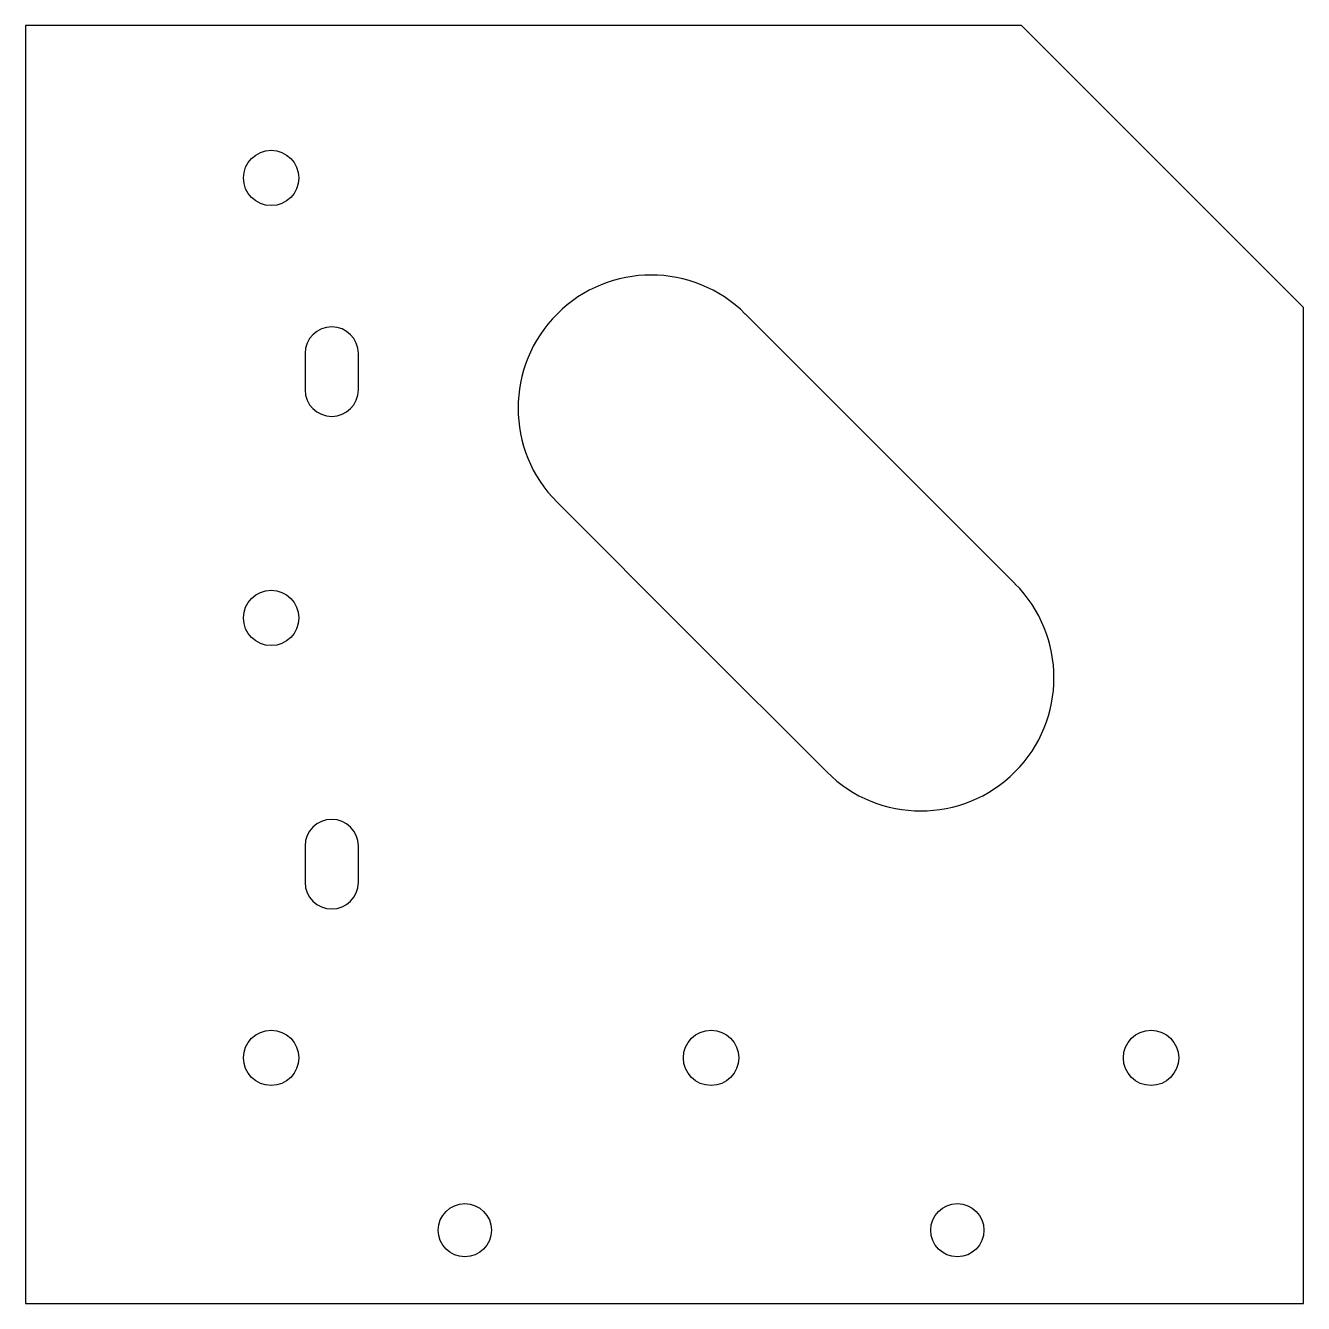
# Model space of a CAD drawing. Header units: inches. Extents: x -0.12 to 5.88, y -0.12 to 5.88.
import ezdxf

# ---------------------------------------------------------------- set-up
doc = ezdxf.new("R2010")
doc.units = ezdxf.units.IN
doc.header["$MEASUREMENT"] = 0
doc.layers.add('profile', color=7, linetype='Continuous')
doc.layers.add('through', color=7, linetype='Continuous')

msp = doc.modelspace()

# ---------------------------------------------------------------- linework, layer by layer
at = {"layer": 'profile'}
for p, q in [((-0.125, 5.875), (-0.125, -0.125)), ((4.5518, 5.875), (-0.125, 5.875)), ((5.875, 4.5518), (4.5518, 5.875)), ((5.875, -0.125), (5.875, 4.5518)), ((-0.125, -0.125), (5.875, -0.125))]:
    msp.add_line(p, q, dxfattribs=at)
at = {"layer": 'through'}
for p, q in [((3.8876, 3.8876), (3.2544, 4.5207)), ((1.1875, 4.3352), (1.1875, 4.25)), ((1.4375, 4.25), (1.4375, 4.3352)), ((1.1875, 4.25), (1.1875, 4.1648)), ((1.4375, 4.1648), (1.4375, 4.25)), ((4.5207, 3.2544), (3.8876, 3.8876)), ((2.3706, 3.6368), (3.0037, 3.0037)), ((3.0037, 3.0037), (3.6368, 2.3706)), ((1.1875, 2.0227), (1.1875, 1.9375)), ((1.4375, 1.9375), (1.4375, 2.0227)), ((1.1875, 1.9375), (1.1875, 1.8523)), ((1.4375, 1.8523), (1.4375, 1.9375))]:
    msp.add_line(p, q, dxfattribs=at)
for centre, radius in [((1.0281, 5.1594), 0.1299), ((1.0281, 3.0938), 0.1299), ((1.0281, 1.0281), 0.1299), ((3.0938, 1.0281), 0.1299), ((5.1594, 1.0281), 0.1299), ((1.9375, 0.2188), 0.125), ((4.25, 0.2188), 0.125)]:
    msp.add_circle(centre, radius, dxfattribs=at)
for centre, radius, start, end in [((2.8125, 4.0787), 0.625, -315, -135), ((1.3125, 4.3352), 0.125, 0, 180), ((1.3125, 4.1648), 0.125, 180, 360), ((4.0787, 2.8125), 0.625, -135, 45), ((1.3125, 2.0227), 0.125, 0, 180), ((1.3125, 1.8523), 0.125, 180, 360)]:
    msp.add_arc(centre, radius, start, end, dxfattribs=at)

doc.saveas('drawing.dxf')
